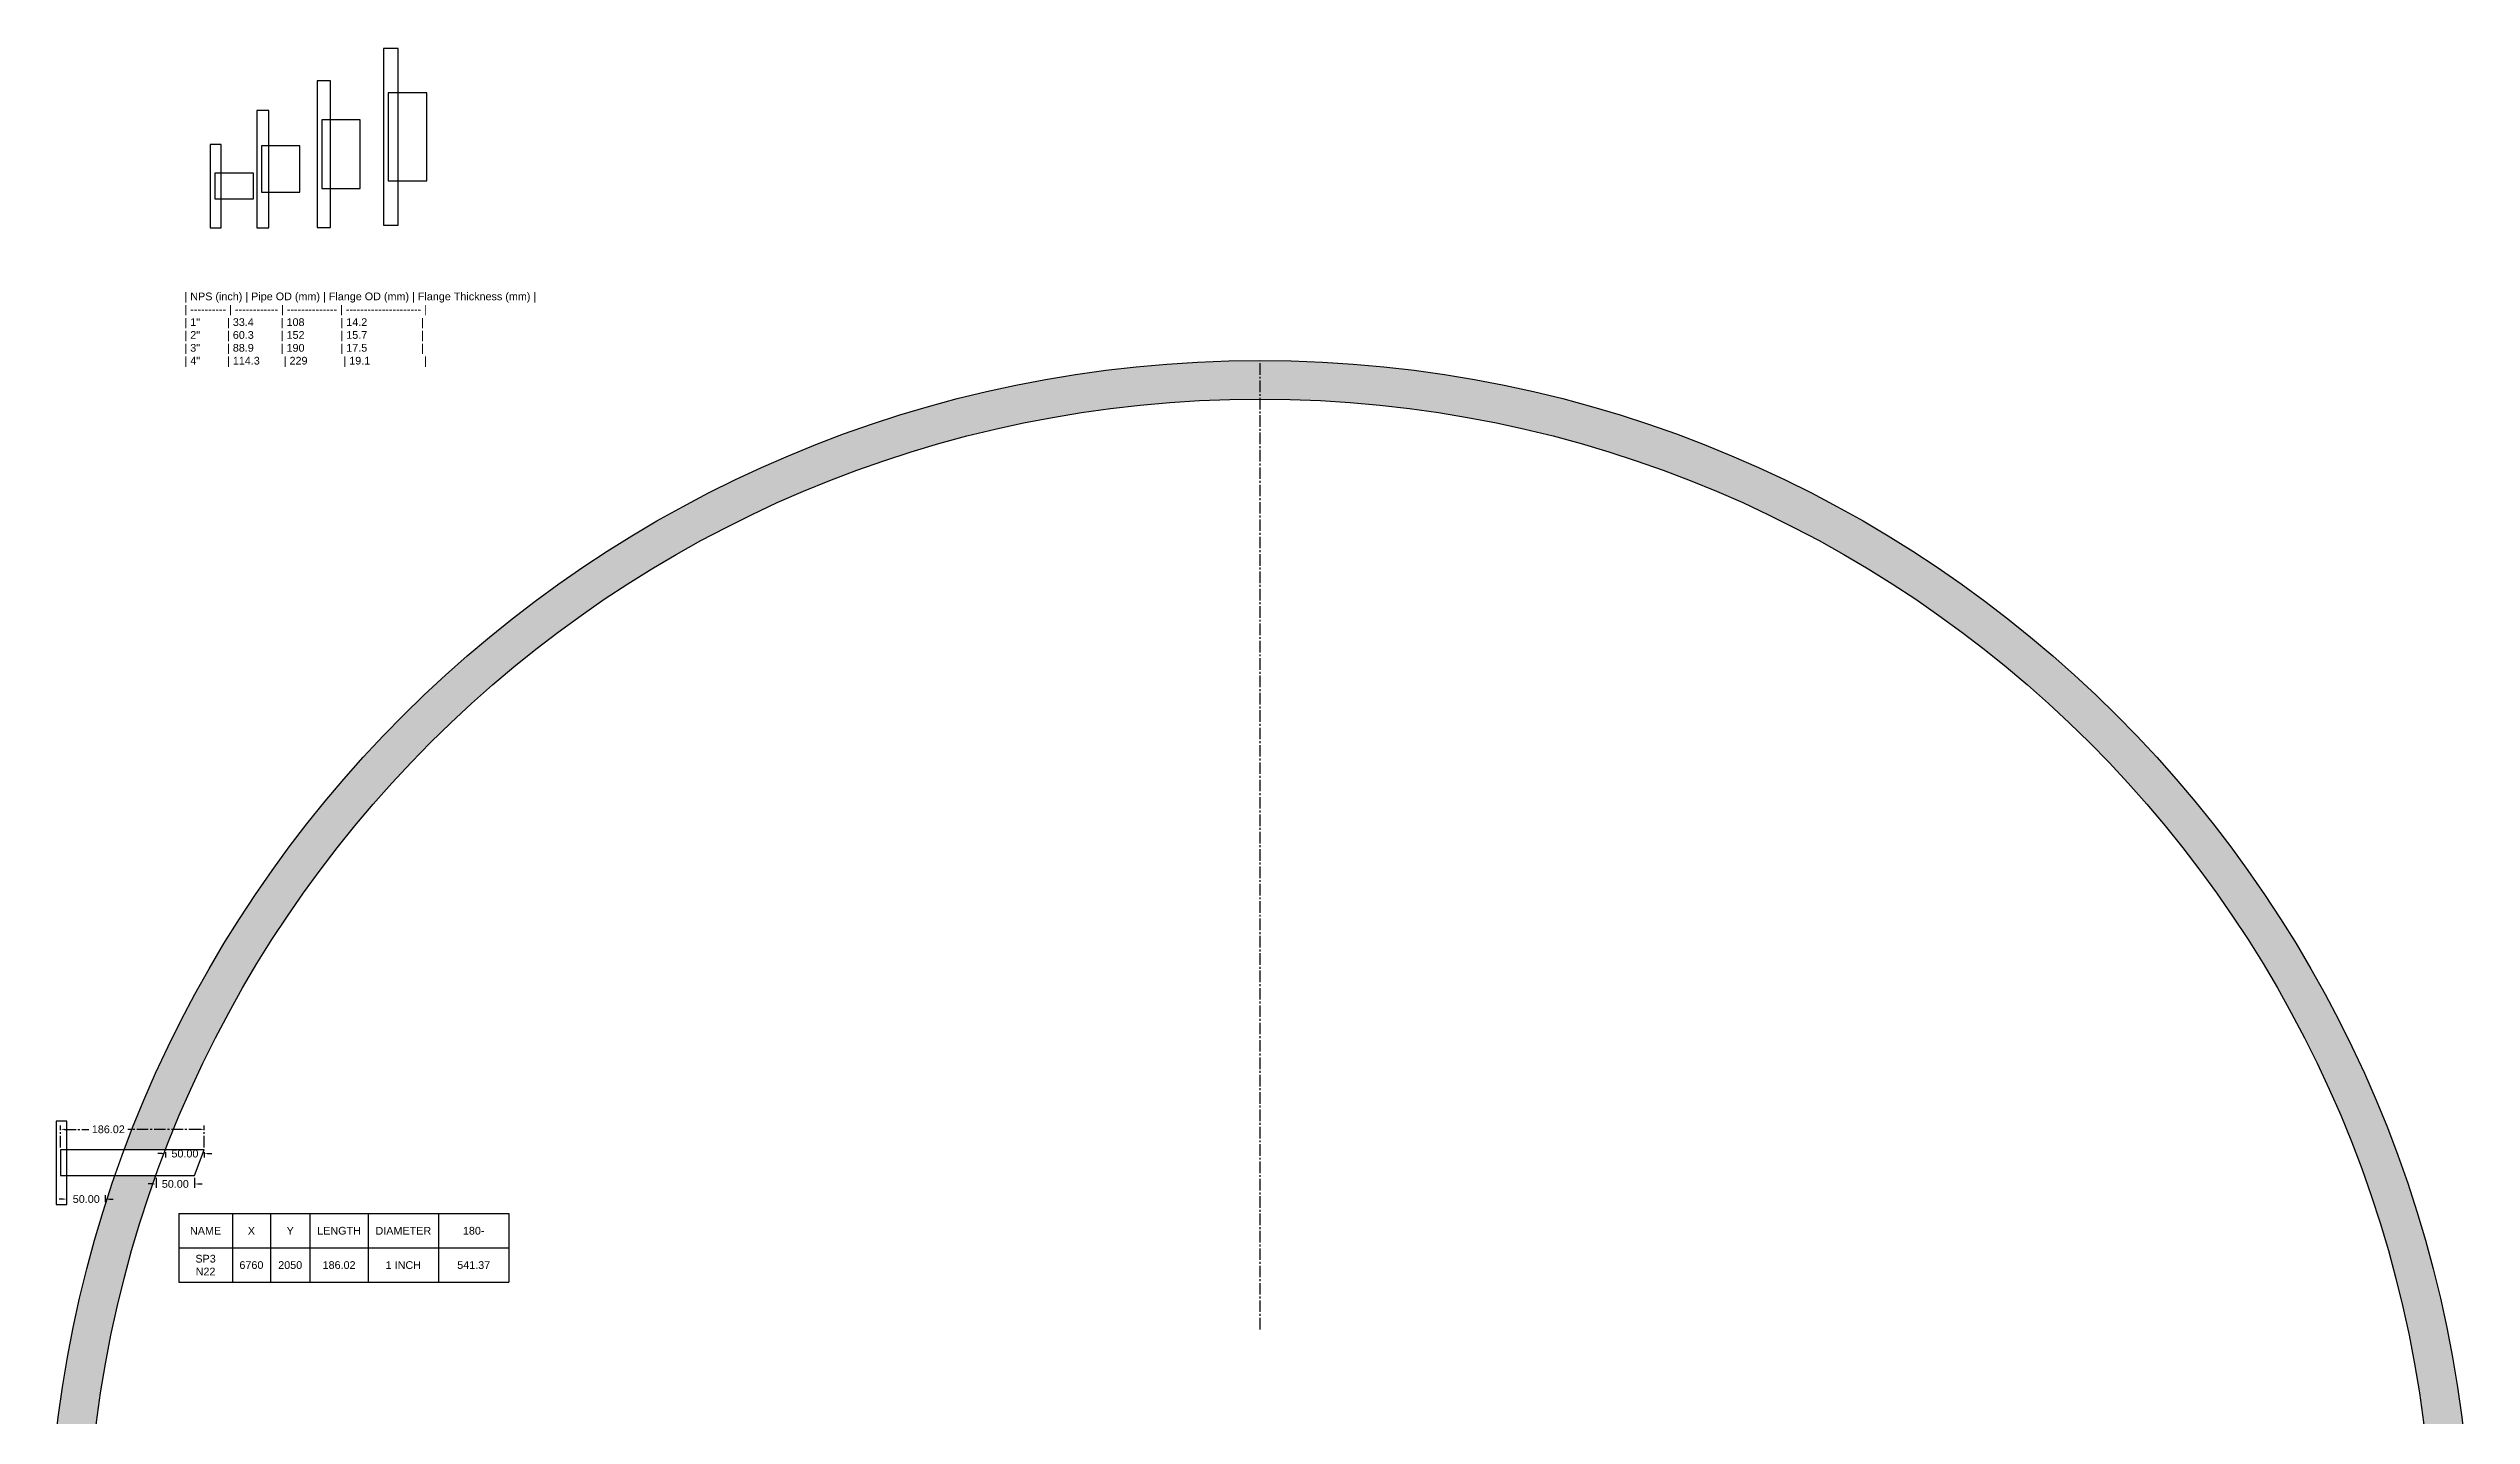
# Model space of a CAD drawing. Header units: millimetres. Extents: x 1251 to 7745, y 16 to 3563.
# Drawn here: x 1251 to 4391, y 1791 to 3563 of the extents above; entities that cross this region are included whole.
import ezdxf

# ---------------------------------------------------------------- set-up
doc = ezdxf.new("R2010")
doc.units = ezdxf.units.MM
doc.header["$LTSCALE"] = 20
doc.header["$MEASUREMENT"] = 0
doc.linetypes.add('CENTER2', pattern=[1.125, 0.75, -0.125, 0.125, -0.125])
doc.layers.get('Defpoints').update_dxf_attribs({"color": 10})
doc.styles.get("Standard").update_dxf_attribs({"font": 'arial.ttf', "height": 10})
doc.dimstyles.get("Standard").update_dxf_attribs({"dimtxt": 10, "dimasz": 5, "dimexe": 5, "dimexo": 3, "dimgap": 5, "dimtad": 0, "dimtih": 1, "dimtoh": 1, "dimzin": 0, "dimdsep": 46, "dimtxsty": 'Standard', "dimcen": -0.09, "dimclrd": 7, "dimclre": 7, "dimclrt": 7, "dimadec": 1, "dimazin": 0, "dimtfac": 1, "dimtofl": 0, "dimtmove": 0, "dimatfit": 3, "dimfxl": 1, "dimtolj": 1, "dimtzin": 0, "dimlwd": 25, "dimlwe": 25, "dimarcsym": 0})

# ---------------------------------------------------------------- blocks, each defined once
blk = doc.blocks.new('*T1')
at = {"color": 0, "linetype": 'ByBlock', "lineweight": -2, "transparency": 16777216}
for p, q in [((0, 0), (427.9, 0)), ((0, 0), (0, -89)), ((69.4, 0), (69.4, -89)), ((118.9, 0), (118.9, -89)), ((170, 0), (170, -89)), ((245.4, 0), (245.4, -89)), ((336.6, 0), (336.6, -89)), ((427.9, 0), (427.9, -89)), ((0, -44.5), (427.9, -44.5)), ((0, -89), (427.9, -89))]:
    blk.add_line(p, q, dxfattribs=at)
at = {"color": 0, "transparency": 16777216, "char_height": 10, "attachment_point": 5}
for s, insert, width in [('NAME', (34.7, -22.2), 69.266), ('X', (94.1, -22.2), 49.392), ('Y', (144.4, -22.2), 50.945), ('LENGTH', (207.7, -22.2), 75.34), ('DIAMETER', (291, -22.2), 91.096), ('180-', (382.2, -22.2), 91.096), ('SP3\\PN22', (34.7, -66.7), 69.266), ('6760', (94.1, -66.7), 49.392), ('2050', (144.4, -66.7), 50.945), ('186.02', (207.7, -66.7), 75.34), ('1 INCH', (291, -66.7), 91.096), ('541.37', (382.2, -66.7), 91.096)]:
    blk.add_mtext(s, dxfattribs=dict(at, insert=insert, width=width))
blk = doc.blocks.new('*U2')
at = {"color": 0, "linetype": 'CENTER2', "transparency": 16777216}
for p, q in [((0, 314), (0, 1570.12)), ((-1570.12, 0), (-314, 0)), ((314, 0), (1570.12, 0)), ((0, -1570.12), (0, -314))]:
    blk.add_line(p, q, dxfattribs=at)
at = {"color": 0, "linetype": 'Continuous', "transparency": 16777216}
for p, q in [((0, -157), (0, 157)), ((-157, 0), (157, 0))]:
    blk.add_line(p, q, dxfattribs=at)
blk = doc.blocks.new('*D3')
at = {"color": 7, "linetype": 'CENTER2', "lineweight": 25, "transparency": 16777216}
for p, q in [((1275.2, 2067.5), (1275.2, 2076.3)), ((1325.2, 2067.5), (1325.2, 2076.3)), ((1270.2, 2071.3), (1265.2, 2071.3)), ((1330.2, 2071.3), (1335.2, 2071.3))]:
    blk.add_line(p, q, dxfattribs=at)
at = {"color": 7, "transparency": 16777216}
for points in [[(1270.2, 2072.1), (1270.2, 2070.5), (1275.2, 2071.3)], [(1330.2, 2072.1), (1330.2, 2070.5), (1325.2, 2071.3)]]:
    blk.add_solid(points, dxfattribs=at)
at = {"layer": 'Defpoints', "color": 0, "transparency": 16777216}
for p in [(1275.2, 2064.5), (1325.2, 2071.3), (1325.2, 2064.5)]:
    blk.add_point(p, dxfattribs=at)
at = {"color": 7, "transparency": 16777216, "insert": (1300.2, 2071.3), "char_height": 10, "attachment_point": 5}
blk.add_mtext('\\A1;50.00', dxfattribs=at)
blk = doc.blocks.new('*D4')
at = {"color": 7, "linetype": 'CENTER2', "lineweight": 25, "transparency": 16777216}
for p, q in [((1398.1, 2130.2), (1393.1, 2130.2)), ((1403.1, 2132.2), (1403.1, 2125.2)), ((1453.1, 2132.2), (1453.1, 2125.2)), ((1458.1, 2130.2), (1463.1, 2130.2))]:
    blk.add_line(p, q, dxfattribs=at)
at = {"color": 7, "transparency": 16777216}
for points in [[(1398.1, 2131.1), (1398.1, 2129.4), (1403.1, 2130.2)], [(1458.1, 2131.1), (1458.1, 2129.4), (1453.1, 2130.2)]]:
    blk.add_solid(points, dxfattribs=at)
at = {"layer": 'Defpoints', "color": 0, "transparency": 16777216}
for p in [(1403.1, 2135.2), (1453.1, 2135.2), (1453.1, 2130.2)]:
    blk.add_point(p, dxfattribs=at)
at = {"color": 7, "transparency": 16777216, "insert": (1428.1, 2130.2), "char_height": 10, "attachment_point": 5}
blk.add_mtext('\\A1;50.00', dxfattribs=at)
blk = doc.blocks.new('*D5')
at = {"color": 7, "linetype": 'CENTER2', "lineweight": 25, "transparency": 16777216}
for p, q in [((1385.6, 2090.9), (1380.6, 2090.9)), ((1390.6, 2098.8), (1390.6, 2085.9)), ((1440.6, 2098.8), (1440.6, 2085.9)), ((1445.6, 2090.9), (1450.6, 2090.9))]:
    blk.add_line(p, q, dxfattribs=at)
at = {"color": 7, "transparency": 16777216}
for points in [[(1385.6, 2091.7), (1385.6, 2090), (1390.6, 2090.9)], [(1445.6, 2091.7), (1445.6, 2090), (1440.6, 2090.9)]]:
    blk.add_solid(points, dxfattribs=at)
at = {"layer": 'Defpoints', "color": 0, "transparency": 16777216}
for p in [(1390.6, 2101.8), (1440.6, 2101.8), (1440.6, 2090.9)]:
    blk.add_point(p, dxfattribs=at)
at = {"color": 7, "transparency": 16777216, "insert": (1415.6, 2090.9), "char_height": 10, "attachment_point": 5}
blk.add_mtext('\\A1;50.00', dxfattribs=at)
blk = doc.blocks.new('*D6')
at = {"color": 7, "linetype": 'CENTER2', "lineweight": 25, "transparency": 16777216}
for p, q in [((1267, 2138.2), (1267, 2166.7)), ((1272, 2161.7), (1303.6, 2161.7)), ((1448.1, 2161.7), (1354.1, 2161.7)), ((1453.1, 2138.2), (1453.1, 2166.7))]:
    blk.add_line(p, q, dxfattribs=at)
at = {"color": 7, "transparency": 16777216}
for points in [[(1272, 2162.6), (1272, 2160.9), (1267, 2161.7)], [(1448.1, 2162.6), (1448.1, 2160.9), (1453.1, 2161.7)]]:
    blk.add_solid(points, dxfattribs=at)
at = {"layer": 'Defpoints', "color": 0, "transparency": 16777216}
for p in [(1267, 2161.7), (1267, 2135.2), (1453.1, 2135.2)]:
    blk.add_point(p, dxfattribs=at)
at = {"color": 7, "transparency": 16777216, "insert": (1328.8, 2161.7), "char_height": 10, "attachment_point": 5}
blk.add_mtext('\\A1;186.02', dxfattribs=at)

msp = doc.modelspace()

# ---------------------------------------------------------------- hatches: boundary and pattern name
h = msp.add_hatch()
h.set_pattern_fill('ANGLE', color=256, scale=30)
h.set_pattern_definition([(0, (0, 0), (0, 8.25), [6, -2.25]), (90, (0, 0), (-8.25, 5e-16), [6, -2.25])])
h.paths.add_polyline_path([(4341.349, 1588.45, -1), (1301.349, 1588.45, -0.08633089), (1390.642, 2101.75), (1337.629, 2101.75, 0.08345963), (1251.349, 1588.45, 1), (4391.349, 1588.45, 0.83629089), (1349.609, 2135.15), (1403.068, 2135.15, -0.83110091)])

# ---------------------------------------------------------------- linework, layer by layer
for points in [[(1685.504, 3334.012), (1704.604, 3334.012), (1704.604, 3563.012), (1685.504, 3563.012)], [(1599.318, 3330.957), (1616.818, 3330.957), (1616.818, 3520.957), (1599.318, 3520.957)], [(1691.504, 3391.362), (1741.504, 3391.362), (1741.504, 3505.662), (1691.504, 3505.662)], [(1521.203, 3330.66), (1536.903, 3330.66), (1536.903, 3482.66), (1521.203, 3482.66)], [(1605.318, 3381.507), (1655.318, 3381.507), (1655.318, 3470.407), (1605.318, 3470.407)], [(1460.769, 3330.66), (1474.969, 3330.66), (1474.969, 3438.66), (1460.769, 3438.66)], [(1527.203, 3376.51), (1577.203, 3376.51), (1577.203, 3436.81), (1527.203, 3436.81)], [(1466.769, 3367.96), (1516.769, 3367.96), (1516.769, 3401.36), (1466.769, 3401.36)], [(1261.046, 2064.45), (1275.246, 2064.45), (1275.246, 2172.45), (1261.046, 2172.45)], [(1267.046, 2101.75), (1440.642, 2101.75), (1453.068, 2135.15), (1267.046, 2135.15)]]:
    msp.add_lwpolyline(points, close=True)
for radius in [1570, 1520]:
    msp.add_circle((2821.349, 1588.45), radius)

# ---------------------------------------------------------------- block references
at = {"linetype": 'CENTER2'}
msp.add_blockref('*U2', (2821.349, 1588.45), dxfattribs=at)
msp.add_blockref('*T1', (1420.149, 2052.416))

# ---------------------------------------------------------------- texts
at = {"insert": (1427.488, 3246.572), "char_height": 10, "width": 476.05252, "attachment_point": 1}
msp.add_mtext('| NPS (inch) | Pipe OD (mm) | Flange OD (mm) | Flange Thickness (mm) |\\P| ---------- | ------------ | -------------- | --------------------- |\\P| 1"         | 33.4         | 108            | 14.2                  |\\P| 2"         | 60.3         | 152            | 15.7                  |\\P| 3"         | 88.9         | 190            | 17.5                  |\\P| 4"         | 114.3        | 229            | 19.1                  |\\P', dxfattribs=at)

# ---------------------------------------------------------------- dimensions: what is measured, and where the dimension line sits
dim = msp.add_linear_dim(base=(1267.046, 2161.741), p1=(1453.068, 2135.15), p2=(1267.046, 2135.15), dimstyle='Standard')
dim.commit()
dim.dimension.update_dxf_attribs({"geometry": '*D6', "text_midpoint": (1328.819, 2161.741), "dimtype": 160})
for base, p1, p2, picture, middle in [((1453.068, 2130.241), (1403.068, 2135.15), (1453.068, 2135.15), '*D4', (1428.068, 2130.241)), ((1325.246, 2071.313), (1275.246, 2064.45), (1325.246, 2064.45), '*D3', (1300.246, 2071.313)), ((1440.642, 2090.865), (1390.642, 2101.75), (1440.642, 2101.75), '*D5', (1415.642, 2090.865))]:
    dim = msp.add_linear_dim(base=base, p1=p1, p2=p2, dimstyle='Standard')
    dim.commit()
    dim.dimension.update_dxf_attribs({"geometry": picture, "text_midpoint": middle})

doc.saveas('drawing.dxf')
